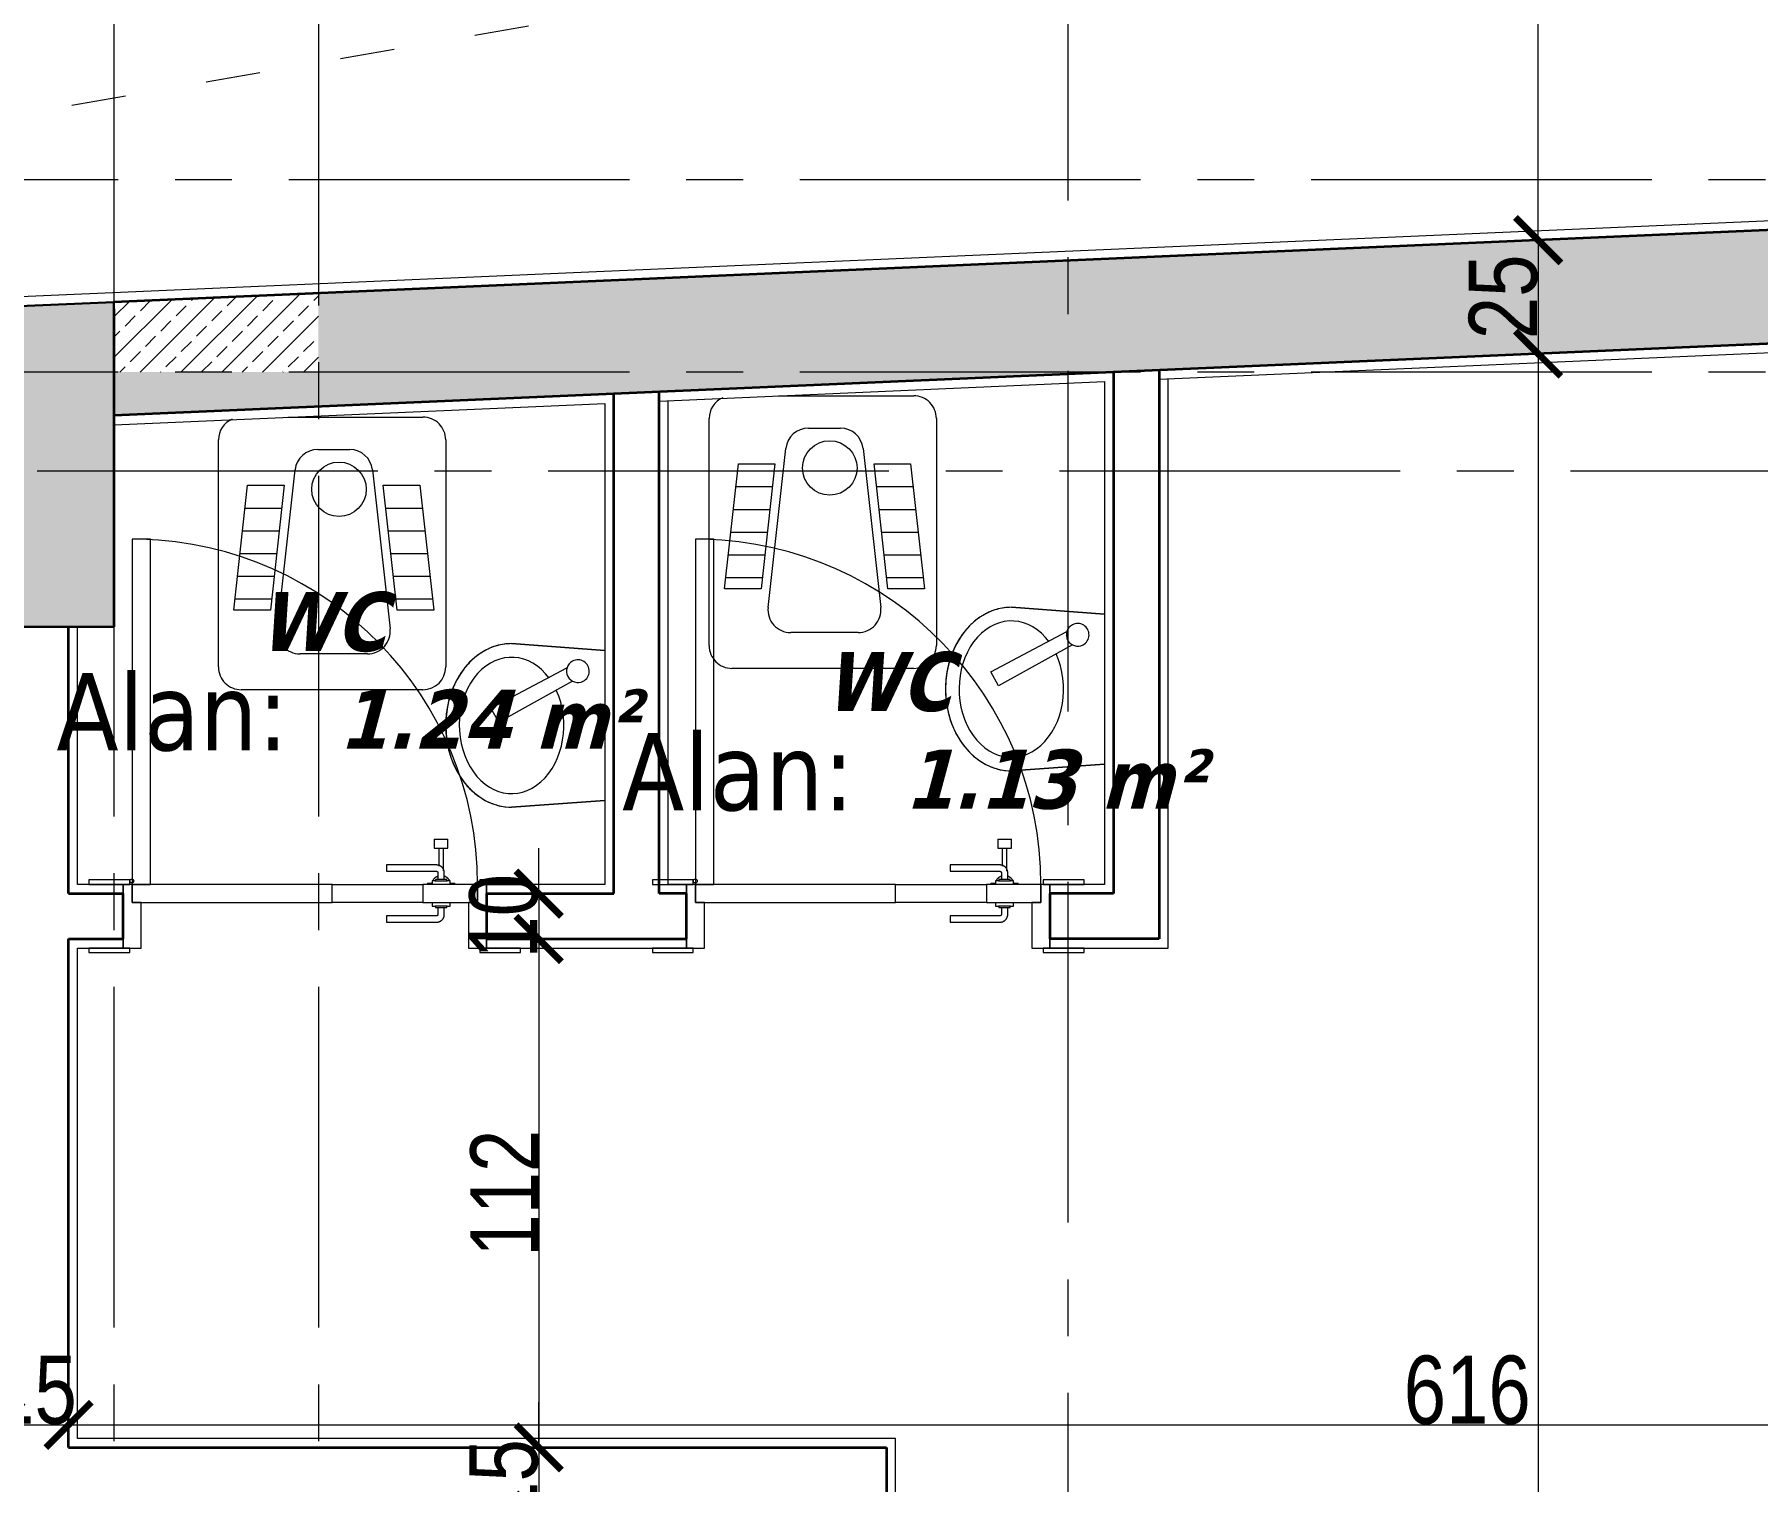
# Model space of a CAD drawing. Header units: millimetres. Extents: x 1373 to 40779, y 1939 to 6439.
# Drawn here: x 7763.7 to 8142.9, y 4669.1 to 4987.6 of the extents above; entities that cross this region are included whole.
import ezdxf

# ---------------------------------------------------------------- set-up
doc = ezdxf.new("R2010")
doc.units = ezdxf.units.MM
for name, pattern in [('ACAD_ISO03W100', [30, 12, -18]), ('IMPORT-CENTER2', [112.5, 75, -12.5, 12.5, -12.5]), ('Sovrapposto', [0.396875, 0.238125, -0.15875])]:
    doc.linetypes.add(name, pattern=pattern)
for name, color, linetype, lineweight in [('A-ANNO-DIMS', 211, 'Continuous', 18), ('A-AREA-IDEN', 2, 'Continuous', 18), ('A-DETL', 6, 'Continuous', 30), ('A-DETL-GENF', 92, 'Continuous', 18), ('A-DOOR', 31, 'Continuous', 18), ('A-DOOR-FRAM', 31, 'Continuous', 18), ('A-WALL', 20, 'Continuous', 9), ('A-WALL-FNSH', 113, 'Continuous', 18), ('ESYA', 3, 'Continuous', 25), ('G-IMPT', 8, 'Continuous', 9), ('I-FURN', 30, 'Continuous', 18), ('OLCUIC', 241, 'Continuous', 20), ('P-SANR-FIXT', 6, 'Continuous', 18), ('S-COLS', 52, 'Continuous', 9), ('S-GRID', 252, 'IMPORT-CENTER2', 5)]:
    doc.layers.add(name, color=color, linetype=linetype, lineweight=lineweight)
doc.styles.add('50', font='arial.ttf', dxfattribs={"width": 0.8})
doc.styles.add('Tahoma', font='tahoma.ttf', dxfattribs={"height": 24.26112})
doc.styles.add('Tahoma_B_I', font='', dxfattribs={"height": 11})
doc.styles.get('Tahoma_B_I').set_extended_font_data('Tahoma', italic=True, bold=True)
doc.dimstyles.new('NERGİS', dxfattribs={"dimtxt": 15, "dimasz": 10, "dimexe": 20, "dimexo": 150, "dimgap": 0, "dimtad": 1, "dimdec": 0, "dimzin": 1, "dimtxsty": '50', "dimblk": 'ARCHTICK', "dimcen": 0, "dimse1": 1, "dimse2": 1, "dimclrd": 56, "dimclrt": 56, "dimazin": 3, "dimtfac": 1, "dimtdec": 0, "dimtix": 1, "dimtmove": 2, "dimatfit": 2, "dimldrblk": 'DOTSMALL', "dimlwd": 0, "dimlwe": -1, "dimarcsym": 0})

# ---------------------------------------------------------------- blocks, each defined once
blk = doc.blocks.new('STB Stütze - rechteckig - 35-70-V1-2_BODRUM KAT')
at = {"layer": 'S-COLS', "lineweight": 35}
blk.add_line((17.5, -35), (17.5, 35), dxfattribs=at)
blk = doc.blocks.new('_MB_KAPI_CAMLI_B - _m_kapı_80_camlı-2073803-2_BODRUM KAT')
at = {"layer": 'A-DOOR'}
for p, q in [((-39, 83), (-43, 83)), ((-43, 83), (-43, 7)), ((-39, 7), (-39, 83)), ((23.5, 17), (23.5, 15)), ((23.5, 17), (25, 17)), ((25, 17), (26.5, 17)), ((26.5, 15), (26.5, 17)), ((23.5, 15), (25, 15)), ((24.5, 15), (24.5, 11.05)), ((25, 15), (26.5, 15)), ((25.5, 10), (25.5, 15)), ((24, 11.3), (13, 11.3)), ((13, 11.3), (13, 9.9)), ((13, 9.9), (24, 9.9)), ((23, 7.8), (23, 7)), ((23.09, 7.8), (23, 7.8)), ((23.67, 7.8), (23, 7.8)), ((23.67, 7.8), (26.33, 7.8)), ((23.78, 8.1), (23.78, 7.8)), ((23.94, 8.1), (23.78, 8.1)), ((26.22, 8.1), (23.78, 8.1)), ((24.3, 9.6), (24.3, 8.1)), ((25.7, 8.1), (25.7, 9.6)), ((26.22, 8.1), (26.06, 8.1)), ((26.22, 7.8), (26.22, 8.1)), ((27, 7.8), (26.33, 7.8)), ((27, 7.8), (26.91, 7.8)), ((27, 7), (27, 7.8)), ((-43, 7), (-39, 7)), ((1, 7), (-43, 7)), ((-43, 7), (-43, 3)), ((1, 3), (1, 7)), ((1, 7), (21, 7)), ((33, 7), (21, 7)), ((21, 7), (21, 3)), ((22, 7.3), (22, 7)), ((22, 7.3), (23.04, 7.3)), ((26.96, 7.3), (28, 7.3)), ((28, 7), (28, 7.3)), ((35, 7), (33, 7)), ((33, 3), (33, 7)), ((-43, 3), (1, 3)), ((21, 3), (1, 3)), ((24, 0.1), (13, 0.1)), ((13, 0.1), (13, -1.3)), ((21, 3), (33, 3)), ((23, 3), (23, 2.2)), ((23, 2.2), (23.67, 2.2)), ((23, 2.2), (23.09, 2.2)), ((26.33, 2.2), (23.67, 2.2)), ((23.78, 2.2), (23.78, 1.9)), ((23.78, 1.9), (26.22, 1.9)), ((23.78, 1.9), (23.94, 1.9)), ((24.3, 1.9), (24.3, 0.4)), ((25.7, 0.4), (25.7, 1.9)), ((26.06, 1.9), (26.22, 1.9)), ((26.22, 1.9), (26.22, 2.2)), ((26.33, 2.2), (27, 2.2)), ((26.91, 2.2), (27, 2.2)), ((27, 2.2), (27, 3)), ((13, -1.3), (24, -1.3))]:
    blk.add_line(p, q, dxfattribs=at)
at = {"layer": 'A-DOOR', "flags": 128}
for points in [[(23.02, 7.3), (23.04, 7.38), (23.05, 7.46), (23.07, 7.53), (23.1, 7.61)], [(23.18, 7.83), (23.22, 7.91), (23.26, 7.98), (23.3, 8.05), (23.34, 8.11), (23.38, 8.18), (23.43, 8.24), (23.48, 8.3), (23.54, 8.36), (23.59, 8.42), (23.65, 8.48), (23.71, 8.53), (23.77, 8.58), (23.84, 8.63), (23.9, 8.67), (23.97, 8.72), (24.04, 8.75), (24.11, 8.79), (24.18, 8.83), (24.19, 8.83)], [(25.7, 9.6), (25.7, 9.67), (25.69, 9.74), (25.69, 9.8), (25.68, 9.87), (25.67, 9.94), (25.65, 10), (25.63, 10.07), (25.61, 10.13), (25.59, 10.2), (25.57, 10.26), (25.54, 10.32), (25.51, 10.39), (25.48, 10.44), (25.44, 10.5), (25.4, 10.56), (25.36, 10.62), (25.32, 10.67), (25.28, 10.72), (25.23, 10.77), (25.18, 10.82), (25.13, 10.87), (25.08, 10.91), (25.03, 10.95), (24.97, 10.99), (24.92, 11.03), (24.86, 11.07), (24.8, 11.1), (24.74, 11.13), (24.68, 11.16), (24.62, 11.18), (24.55, 11.21), (24.49, 11.23), (24.42, 11.25), (24.36, 11.26), (24.29, 11.28), (24.22, 11.29), (24.15, 11.29), (24.09, 11.3), (24.02, 11.3), (24, 11.3)], [(24, 9.9), (24.01, 9.9), (24.02, 9.9), (24.04, 9.9), (24.05, 9.9), (24.06, 9.89), (24.07, 9.89), (24.08, 9.89), (24.09, 9.88), (24.11, 9.88), (24.12, 9.88), (24.13, 9.87), (24.14, 9.87), (24.15, 9.86), (24.16, 9.85), (24.17, 9.85), (24.18, 9.84), (24.19, 9.83), (24.2, 9.83), (24.21, 9.82), (24.22, 9.81), (24.22, 9.8), (24.23, 9.79), (24.24, 9.78), (24.25, 9.77), (24.25, 9.76), (24.26, 9.75), (24.26, 9.74), (24.27, 9.73), (24.28, 9.72), (24.28, 9.71), (24.28, 9.7), (24.29, 9.69), (24.29, 9.67), (24.29, 9.66), (24.3, 9.65), (24.3, 9.64), (24.3, 9.63), (24.3, 9.62), (24.3, 9.6), (24.3, 9.6)], [(24.19, 8.83), (24.21, 8.84), (24.23, 8.85), (24.25, 8.86), (24.27, 8.87), (24.28, 8.88), (24.3, 8.89), (24.32, 8.91)], [(25.68, 8.91), (25.7, 8.9), (25.71, 8.88), (25.73, 8.87), (25.75, 8.86), (25.77, 8.85), (25.79, 8.84), (25.8, 8.83), (25.81, 8.83)], [(25.81, 8.83), (25.88, 8.8), (25.95, 8.76), (26.02, 8.72), (26.09, 8.68), (26.15, 8.63), (26.22, 8.59), (26.28, 8.54), (26.34, 8.48), (26.4, 8.43), (26.46, 8.37), (26.51, 8.31), (26.56, 8.25), (26.61, 8.19), (26.66, 8.12), (26.7, 8.06), (26.74, 7.99), (26.78, 7.92), (26.81, 7.84), (26.85, 7.77)], [(26.92, 7.55), (26.94, 7.47), (26.96, 7.39), (26.98, 7.31), (26.98, 7.3)], [(24, -1.3), (24.07, -1.3), (24.14, -1.29), (24.2, -1.29), (24.27, -1.28), (24.34, -1.27), (24.4, -1.25), (24.47, -1.23), (24.53, -1.21), (24.6, -1.19), (24.66, -1.17), (24.72, -1.14), (24.79, -1.11), (24.84, -1.08), (24.9, -1.04), (24.96, -1), (25.02, -0.96), (25.07, -0.92), (25.12, -0.88), (25.17, -0.83), (25.22, -0.78), (25.27, -0.73), (25.31, -0.68), (25.35, -0.63), (25.39, -0.57), (25.43, -0.52), (25.47, -0.46), (25.5, -0.4), (25.53, -0.34), (25.56, -0.28), (25.58, -0.22), (25.61, -0.15), (25.63, -0.09), (25.65, -0.02), (25.66, 0.04), (25.68, 0.11), (25.69, 0.18), (25.69, 0.25), (25.7, 0.31), (25.7, 0.38), (25.7, 0.4)], [(24.3, 0.4), (24.3, 0.39), (24.3, 0.38), (24.3, 0.36), (24.3, 0.35), (24.29, 0.34), (24.29, 0.33), (24.29, 0.32), (24.28, 0.31), (24.28, 0.29), (24.28, 0.28), (24.27, 0.27), (24.27, 0.26), (24.26, 0.25), (24.25, 0.24), (24.25, 0.23), (24.24, 0.22), (24.23, 0.21), (24.23, 0.2), (24.22, 0.19), (24.21, 0.18), (24.2, 0.18), (24.19, 0.17), (24.18, 0.16), (24.17, 0.15), (24.16, 0.15), (24.15, 0.14), (24.14, 0.14), (24.13, 0.13), (24.12, 0.12), (24.11, 0.12), (24.1, 0.12), (24.09, 0.11), (24.07, 0.11), (24.06, 0.11), (24.05, 0.1), (24.04, 0.1), (24.03, 0.1), (24.02, 0.1), (24, 0.1), (24, 0.1)]]:
    blk.add_lwpolyline(points, dxfattribs=at)
at = {"layer": 'A-DOOR'}
blk.add_circle((-43.06, 7.77), 0.42, dxfattribs=at)
blk.add_arc((-43, 7), 76.02, 0, 88.5487, dxfattribs=at)
at = {"layer": 'A-DOOR-FRAM'}
for p, q in [((-43.5, 8), (-52.5, 8)), ((-52.5, 8), (-52.5, 7)), ((-43.5, 7), (-43.5, 8)), ((42.5, 8), (33.5, 8)), ((33.5, 8), (33.5, 7)), ((42.5, 7), (42.5, 8)), ((-52.5, 7), (-43.5, 7)), ((-43, 7), (-45, 7)), ((-45, 7), (-45, -7)), ((-43, 3), (-43, 7)), ((35, 7), (33, 7)), ((33, 7), (33, 3)), ((33.5, 7), (42.5, 7)), ((35, -7), (35, 7)), ((-41, 3), (-43, 3)), ((-41, -7), (-41, 3)), ((33, 3), (31, 3)), ((31, 3), (31, -7)), ((-43.5, -7), (-52.5, -7)), ((-52.5, -7), (-52.5, -8)), ((-45, -7), (-41, -7)), ((-43.5, -8), (-43.5, -7)), ((31, -7), (35, -7)), ((42.5, -7), (33.5, -7)), ((33.5, -7), (33.5, -8)), ((42.5, -8), (42.5, -7)), ((-52.5, -8), (-43.5, -8)), ((33.5, -8), (42.5, -8))]:
    blk.add_line(p, q, dxfattribs=at)
blk = doc.blocks.new('2D WC _3_ - new block_dxf-1673699-2_BODRUM KAT')
at = {"layer": 'G-IMPT'}
for p, q in [((5, 50), (55, 50)), ((30, 37.93), (30, 45.98)), ((35, 38.49), (35, 46.54)), ((40, 39.04), (40, 47.09)), ((0, 15.27), (0, 45)), ((20, 36.82), (20, 44.87)), ((25, 37.38), (25, 45.43)), ((60, 45), (60, 5)), ((11.58, 33.87), (46.58, 37.76)), ((46.58, 12.97), (11.58, 16.86)), ((20, 5.86), (20, 13.91)), ((25, 5.31), (25, 13.36)), ((30, 4.75), (30, 12.8)), ((35, 4.2), (35, 12.25)), ((40, 3.64), (40, 11.69)), ((55, 0), (5, 0))]:
    blk.add_line(p, q, dxfattribs=at)
at = {"layer": 'G-IMPT', "flags": 128}
blk.add_lwpolyline([(42.5, 47.37), (42.5, 39.32), (15, 36.27), (15, 44.32)], close=True, dxfattribs=at)
for points in [[(52.13, 32.79), (52.13, 26.47), (52.13, 17.94)], [(7.13, 21.83), (7.13, 26.47), (7.13, 28.9)], [(15, 14.47), (42.5, 11.41), (42.5, 3.36), (15, 6.42), (15, 14.47)]]:
    blk.add_lwpolyline(points, dxfattribs=at)
at = {"layer": 'G-IMPT'}
blk.add_circle((15.88, 26.53), 6, dxfattribs=at)
for centre, start, end in [((5, 45), 90.0001, 180.0001), ((55, 45), 0.0001, 90.0001), ((47.13, 32.79), 0.0001, 96.3403), ((12.13, 28.9), 96.3403, 180.0001), ((12.13, 21.83), 180.0001, 263.6599), ((47.13, 17.94), 263.6599, 0.0001), ((55, 5), 270.0001, 0.0001), ((5, 5), 203.8968, 270.0001)]:
    blk.add_arc(centre, 5, start, end, dxfattribs=at)
blk = doc.blocks.new('2D WC _3_ - Standard-268400-2_BODRUM KAT')
blk.add_blockref('2D WC _3_ - new block_dxf-1673699-2_BODRUM KAT', (0.42, -25))
blk = doc.blocks.new('Basin - Small - Basin - Small-268404-2_BODRUM KAT')
at = {"layer": 'P-SANR-FIXT'}
for p, q in [((0.71, 23.33), (3.77, 25.03)), ((9.73, 7.06), (0.71, 23.33)), ((3.77, 25.03), (12.68, 8.3)), ((-18, 20.5), (-16.5, 0)), ((-16.5, 0), (-18, 20.5)), ((16.5, 0), (18, 20.5)), ((18, 20.5), (16.5, 0))]:
    blk.add_line(p, q, dxfattribs=at)
for start, end in [(28, 208), (208, 28)]:
    blk.add_arc((11.95, 5.9), 2.5, start, end, dxfattribs=at)
for major_axis, ratio, start_param, end_param in [((-18, 0), 0.805556, 3.141593, 6.283185), ((15, 0), 0.766667, 5.476019, 11.537553)]:
    blk.add_ellipse((0, 20.5), major_axis=major_axis, ratio=ratio, start_param=start_param, end_param=end_param, dxfattribs=at)
blk.add_open_spline([(18, 20.5), (18, 21.05), (17.92, 22.14), (17.59, 23.73), (17.12, 25.04), (16.64, 26.06), (16.23, 26.79), (15.76, 27.51), (15.25, 28.22), (14.68, 28.9), (14.08, 29.55), (13.43, 30.16), (12.73, 30.76), (12, 31.32), (11.23, 31.84), (10.43, 32.33), (9.58, 32.78), (8.71, 33.2), (7.81, 33.57), (6.9, 33.9), (5.95, 34.19), (4.98, 34.44), (4.01, 34.64), (3.02, 34.8), (2.02, 34.92), (1.01, 34.98), (0, 35.01), (-1.01, 34.98), (-2.02, 34.92), (-3.02, 34.8), (-4.17, 34.62), (-5.47, 34.33), (-6.9, 33.91), (-8.27, 33.4), (-9.59, 32.79), (-10.84, 32.1), (-12, 31.33), (-13.1, 30.47), (-14.09, 29.55), (-14.98, 28.57), (-15.78, 27.52), (-16.45, 26.43), (-17.01, 25.29), (-17.45, 24.12), (-17.87, 22.55), (-18, 21.33), (-18, 20.5)], degree=3, knots=[0, 0, 0, 0, 0.035714, 0.071429, 0.107143, 0.125, 0.142857, 0.160714, 0.178571, 0.196429, 0.214286, 0.232143, 0.25, 0.267857, 0.285714, 0.303571, 0.321429, 0.339286, 0.357143, 0.375, 0.392857, 0.410714, 0.428571, 0.446429, 0.464286, 0.482143, 0.5, 0.517857, 0.535714, 0.553571, 0.571429, 0.598214, 0.625, 0.651786, 0.678571, 0.705357, 0.732143, 0.758929, 0.785714, 0.8125, 0.839286, 0.866071, 0.892857, 0.919643, 0.946429, 1, 1, 1, 1], dxfattribs=at)
blk = doc.blocks.new('_MB_TASLAK_MAHALL_ETİKETİ_50_ÖL1 - _MB_1_100 ODA ETİKETİ 2-1849262-2_BODRUM KAT')
at = {"layer": 'A-AREA-IDEN', "insert": (-0.1168, 0.0189), "char_height": 0.17, "width": 0.633333, "attachment_point": 1, "style": 'Tahoma'}
blk.add_mtext('Alan:', dxfattribs=at)
blk = doc.blocks.new('_ArchTick')
at = {"color": 0, "linetype": 'ByBlock', "const_width": 0.15}
blk.add_lwpolyline([(-0.5, -0.5), (0.5, 0.5)], dxfattribs=at)
blk = doc.blocks.new('*D16975')
at = {"layer": 'Defpoints', "color": 0, "transparency": 16777216}
for p in [(7894.68, 4798.5), (7874.68, 4788.5), (7894.68, 4788.5)]:
    blk.add_point(p, dxfattribs=at)
at = {"layer": 'OLCUIC', "color": 56, "lineweight": 0, "transparency": 16777216}
for p, q in [((7874.68, 4798.5), (7874.68, 4808.5)), ((7874.68, 4798.5), (7874.68, 4788.5)), ((7874.68, 4788.5), (7874.68, 4778.5))]:
    blk.add_line(p, q, dxfattribs=at)
at = {"layer": 'OLCUIC', "color": 56, "lineweight": 0, "transparency": 16777216, "xscale": 10, "yscale": 10, "zscale": 10}
for p, rotation in [((7874.68, 4798.5), 270), ((7874.68, 4788.5), 90)]:
    blk.add_blockref('_ArchTick', p, dxfattribs=dict(at, rotation=rotation))
at = {"layer": 'OLCUIC', "color": 56, "transparency": 16777216, "insert": (7867.02, 4793.5), "char_height": 15, "width": 0.7968, "attachment_point": 5, "rotation": 90, "style": '50'}
blk.add_mtext('10', dxfattribs=at)
blk = doc.blocks.new('_DotSmall')
at = {"layer": 'ESYA', "color": 0, "const_width": 0.5}
blk.add_lwpolyline([(-0.0625, 0, 1), (0.0625, 0, 1)], format="xyb", close=True, dxfattribs=at)
blk = doc.blocks.new('*D16976')
at = {"layer": 'Defpoints', "color": 0, "transparency": 16777216}
for p in [(7894.68, 4788.5), (7874.68, 4676.56), (7894.68, 4676.56)]:
    blk.add_point(p, dxfattribs=at)
at = {"layer": 'OLCUIC', "color": 56, "lineweight": 0, "transparency": 16777216}
blk.add_line((7874.68, 4788.5), (7874.68, 4676.56), dxfattribs=at)
at = {"layer": 'OLCUIC', "color": 56, "lineweight": 0, "transparency": 16777216, "xscale": 10, "yscale": 10, "zscale": 10}
for p, rotation in [((7874.68, 4788.5), 90), ((7874.68, 4676.56), 270)]:
    blk.add_blockref('_ArchTick', p, dxfattribs=dict(at, rotation=rotation))
at = {"layer": 'OLCUIC', "color": 56, "transparency": 16777216, "insert": (7867.14, 4732.53), "char_height": 15, "width": 1.1952, "attachment_point": 5, "rotation": 90, "style": '50'}
blk.add_mtext('112', dxfattribs=at)
blk = doc.blocks.new('*D16977')
at = {"layer": 'Defpoints', "color": 0, "transparency": 16777216}
for p in [(7894.68, 4676.56), (7874.68, 4661.56), (7894.68, 4661.56)]:
    blk.add_point(p, dxfattribs=at)
at = {"layer": 'OLCUIC', "color": 56, "lineweight": 0, "transparency": 16777216}
for p, q in [((7874.68, 4676.56), (7874.68, 4686.56)), ((7874.68, 4676.56), (7874.68, 4661.56)), ((7874.68, 4661.56), (7874.68, 4651.56))]:
    blk.add_line(p, q, dxfattribs=at)
at = {"layer": 'OLCUIC', "color": 56, "lineweight": 0, "transparency": 16777216, "xscale": 10, "yscale": 10, "zscale": 10}
for p, rotation in [((7874.68, 4676.56), 270), ((7874.68, 4661.56), 90)]:
    blk.add_blockref('_ArchTick', p, dxfattribs=dict(at, rotation=rotation))
at = {"layer": 'OLCUIC', "color": 56, "transparency": 16777216, "insert": (7867.02, 4669.06), "char_height": 15, "width": 0.7968, "attachment_point": 5, "rotation": 90, "style": '50'}
blk.add_mtext('15', dxfattribs=at)
blk = doc.blocks.new('*D17008')
at = {"layer": 'Defpoints', "color": 0, "transparency": 16777216}
for p in [(7756.21, 4701.52), (7771.21, 4701.52), (7771.21, 4681.52)]:
    blk.add_point(p, dxfattribs=at)
at = {"layer": 'OLCUIC', "color": 56, "lineweight": 0, "transparency": 16777216}
for p, q in [((7756.21, 4681.52), (7746.21, 4681.52)), ((7756.21, 4681.52), (7771.21, 4681.52)), ((7771.21, 4681.52), (7781.21, 4681.52))]:
    blk.add_line(p, q, dxfattribs=at)
at = {"layer": 'OLCUIC', "color": 56, "lineweight": 0, "transparency": 16777216, "xscale": 10, "yscale": 10, "zscale": 10}
blk.add_blockref('_ArchTick', (7756.21, 4681.52), dxfattribs=at)
at = {"layer": 'OLCUIC', "color": 56, "lineweight": 0, "transparency": 16777216, "xscale": 10, "yscale": 10, "zscale": 10, "rotation": 180}
blk.add_blockref('_ArchTick', (7771.21, 4681.52), dxfattribs=at)
at = {"layer": 'OLCUIC', "color": 56, "transparency": 16777216, "insert": (7763.71, 4689.18), "char_height": 15, "width": 0.7968, "attachment_point": 5, "style": '50'}
blk.add_mtext('15', dxfattribs=at)
blk = doc.blocks.new('*D18096')
at = {"layer": 'Defpoints', "color": 0, "transparency": 16777216}
for p in [(8094.66, 4942.37), (8094.66, 4917.35), (8094.66, 4917.35)]:
    blk.add_point(p, dxfattribs=at)
at = {"layer": 'OLCUIC', "color": 56, "lineweight": 0, "transparency": 16777216}
blk.add_line((8094.66, 4942.37), (8094.66, 4917.35), dxfattribs=at)
at = {"layer": 'OLCUIC', "color": 56, "lineweight": 0, "transparency": 16777216, "xscale": 10, "yscale": 10, "zscale": 10}
for p, rotation in [((8094.66, 4942.37), 90), ((8094.66, 4917.35), 270)]:
    blk.add_blockref('_ArchTick', p, dxfattribs=dict(at, rotation=rotation))
at = {"layer": 'OLCUIC', "color": 56, "transparency": 16777216, "insert": (8087, 4929.86), "char_height": 15, "attachment_point": 5, "rotation": 90, "style": '50'}
blk.add_mtext('25', dxfattribs=at)
blk = doc.blocks.new('*D18097')
at = {"layer": 'Defpoints', "color": 0, "transparency": 16777216}
for p in [(8094.66, 4917.35), (8094.66, 3400.28), (8094.66, 3400.28)]:
    blk.add_point(p, dxfattribs=at)
at = {"layer": 'OLCUIC', "color": 56, "lineweight": 0, "transparency": 16777216}
blk.add_line((8094.66, 4917.35), (8094.66, 3400.28), dxfattribs=at)
at = {"layer": 'OLCUIC', "color": 56, "lineweight": 0, "transparency": 16777216, "xscale": 10, "yscale": 10, "zscale": 10}
for p, rotation in [((8094.66, 4917.35), 90), ((8094.66, 3400.28), 270)]:
    blk.add_blockref('_ArchTick', p, dxfattribs=dict(at, rotation=rotation))
at = {"layer": 'OLCUIC', "color": 56, "transparency": 16777216, "insert": (8087, 4158.82), "char_height": 15, "attachment_point": 5, "rotation": 90, "style": '50'}
blk.add_mtext('1517', dxfattribs=at)
blk = doc.blocks.new('*D18099')
at = {"layer": 'Defpoints', "color": 0, "transparency": 16777216}
for p in [(8094.66, 5217.64), (8094.66, 5217.64), (8094.66, 4942.37)]:
    blk.add_point(p, dxfattribs=at)
at = {"layer": 'OLCUIC', "color": 56, "lineweight": 0, "transparency": 16777216}
blk.add_line((8094.66, 4942.37), (8094.66, 5217.64), dxfattribs=at)
at = {"layer": 'OLCUIC', "color": 56, "lineweight": 0, "transparency": 16777216, "xscale": 10, "yscale": 10, "zscale": 10}
for p, rotation in [((8094.66, 5217.64), 90), ((8094.66, 4942.37), 270)]:
    blk.add_blockref('_ArchTick', p, dxfattribs=dict(at, rotation=rotation))
at = {"layer": 'OLCUIC', "color": 56, "transparency": 16777216, "insert": (8087, 5080.01), "char_height": 15, "attachment_point": 5, "rotation": 90, "style": '50'}
blk.add_mtext('275', dxfattribs=at)
blk = doc.blocks.new('*D18136')
at = {"layer": 'Defpoints', "color": 0, "transparency": 16777216}
for p in [(7771.21, 4681.52), (8386.87, 4681.52), (8386.87, 4681.52)]:
    blk.add_point(p, dxfattribs=at)
at = {"layer": 'OLCUIC', "color": 56, "lineweight": 0, "transparency": 16777216}
blk.add_line((7771.21, 4681.52), (8386.87, 4681.52), dxfattribs=at)
at = {"layer": 'OLCUIC', "color": 56, "lineweight": 0, "transparency": 16777216, "xscale": 10, "yscale": 10, "zscale": 10, "rotation": 180}
blk.add_blockref('_ArchTick', (7771.21, 4681.52), dxfattribs=at)
at = {"layer": 'OLCUIC', "color": 56, "lineweight": 0, "transparency": 16777216, "xscale": 10, "yscale": 10, "zscale": 10}
blk.add_blockref('_ArchTick', (8386.87, 4681.52), dxfattribs=at)
at = {"layer": 'OLCUIC', "color": 56, "transparency": 16777216, "insert": (8079.04, 4689.18), "char_height": 15, "attachment_point": 5, "style": '50'}
blk.add_mtext('616', dxfattribs=at)

msp = doc.modelspace()

# ---------------------------------------------------------------- hatches: boundary and pattern name
at = {"layer": 'A-DETL-GENF'}
h = msp.add_hatch(dxfattribs=at)
h.set_pattern_fill('FP_21', color=153, style=0, pattern_type=2)
h.set_pattern_definition([(45, (7356.856, 4456.518), (-17.9605, 17.9605), []), (45, (7374.816, 4456.518), (-17.9605, 17.9605), [12.7, -12.7])])
h.paths.add_polyline_path([(6866.21, 3375.28), (6901.21, 3375.28), (6901.21, 3445.28), (6866.21, 3445.28)])
h.paths.add_polyline_path([(8469.19, 3375.28), (8469.19, 3410.28), (8399.19, 3410.28), (8399.19, 3375.28), (8410.43, 3375.28)])
h.paths.add_polyline_path([(6421.49, 3375.28), (6421.49, 3410.28), (6351.49, 3410.28), (6351.49, 3375.28)])
h.paths.add_polyline_path([(7421.21, 3375.28), (7421.21, 3445.28), (7386.21, 3445.28), (7386.21, 3375.28)])
h.paths.add_polyline_path([(7991.21, 3375.28), (7991.21, 3445.28), (7956.21, 3445.28), (7956.21, 3375.28)])
h.paths.add_polyline_path([(8448.76, 3841.56), (8447.23, 3876.56), (8377.23, 3876.56), (8377.23, 3841.56), (8410.43, 3841.56)])
h.paths.add_polyline_path([(7991.21, 3841.56), (7991.21, 3951.56), (7801.21, 3951.56), (7801.21, 3926.56), (7966.21, 3926.56), (7966.21, 3841.56)])
h.paths.add_polyline_path([(6896.21, 3841.56), (6896.21, 3951.56), (6866.21, 3951.56), (6866.21, 3841.56)])
h.paths.add_polyline_path([(6421.49, 3841.56), (6421.49, 3876.56), (6351.49, 3876.56), (6351.49, 3841.56)])
h.paths.add_polyline_path([(7561.21, 3926.56), (7561.21, 4216.56), (7536.21, 4216.56), (7536.21, 3926.56)])
h.paths.add_polyline_path([(7379.91, 3926.56), (7411.21, 3926.56), (7411.21, 3951.56), (7346.21, 3951.56), (7346.21, 4216.56), (7321.21, 4216.56), (7321.21, 3926.56)])
h.paths.add_polyline_path([(8354.24, 4366.56), (8425.77, 4366.56), (8424.24, 4401.56), (8354.24, 4401.56)])
h.paths.add_polyline_path([(7826.21, 4366.56), (7826.21, 4401.56), (7756.21, 4401.56), (7756.21, 4366.56), (7766.36, 4366.56)])
h.paths.add_polyline_path([(7379.91, 4366.56), (7426.21, 4366.56), (7426.21, 4401.56), (7321.21, 4401.56), (7321.21, 4366.56)])
h.paths.add_polyline_path([(6864.66, 4366.56), (6913.21, 4366.56), (6913.21, 4391.56), (6763.21, 4391.56), (6763.21, 4366.56)])
h.paths.add_polyline_path([(6351.49, 4366.56), (6421.49, 4366.56), (6421.49, 4401.56), (6351.49, 4401.56)])
h.paths.add_polyline_path([(6351.49, 4821.52), (6386.49, 4821.52), (6386.49, 4891.52), (6351.49, 4891.52)])
h.paths.add_polyline_path([(6798.21, 4829.38), (6798.21, 4900.05), (6763.21, 4899.38), (6763.21, 4829.38)])
h.paths.add_polyline_path([(7391.27, 4841.77), (7426.27, 4841.77), (7426.27, 4913.29), (7391.27, 4911.77)])
h.paths.add_polyline_path([(7766.36, 4857.21), (7781.21, 4857.21), (7781.21, 4928.73), (7746.27, 4927.21), (7746.27, 4857.21)])
h.paths.add_polyline_path([(8364.97, 4884.14), (8399.97, 4884.14), (8399.97, 4955.66), (8364.97, 4954.14)])
h = msp.add_hatch(dxfattribs=at)
h.set_pattern_fill('ANSI33', color=153, style=0)
h.paths.add_polyline_path([(8364.97, 4954.14), (7991.21, 4937.87), (7991.21, 4913.29), (8001.23, 4913.29), (8364.97, 4929.11)])
h.paths.add_polyline_path([(7991.21, 4937.87), (7826.21, 4930.69), (7826.21, 4913.29), (7991.21, 4913.29)])
h.paths.add_polyline_path([(7991.21, 4912.85), (7991.21, 4913.29), (7826.21, 4913.29), (7826.21, 4905.67), (7891.21, 4908.5)])
h.paths.add_polyline_path([(7826.21, 4913.29), (7781.27, 4913.29), (7781.27, 4903.71), (7826.21, 4905.67)])
h.paths.add_polyline_path([(8102.59, 4916.88), (8102.59, 4943.03), (8071.68, 4943.03), (8071.68, 4916.88)], flags=25)
h = msp.add_hatch(dxfattribs=at)
h.set_pattern_fill('ANSI33', color=153, style=0)
h.paths.add_polyline_path([(8448.45, 3841.56), (8423.43, 3841.56), (8442.19, 3410.28), (8467.22, 3410.28)])
h.paths.add_polyline_path([(8425.6, 4366.56), (8400.58, 4366.56), (8421.9, 3876.56), (8446.93, 3876.56)])
h.paths.add_polyline_path([(8399.97, 4955.66), (8399.97, 4955.66), (8399.97, 4884.14), (8378.05, 4884.14), (8399.06, 4401.56), (8424.08, 4401.56)])
h.paths.add_polyline_path([(8404.71, 4253.37), (8430.86, 4253.37), (8430.86, 4284.28), (8404.71, 4284.28)], flags=25)
h.paths.add_polyline_path([(8386.4, 4673.59), (8412.55, 4673.59), (8412.55, 4704.5), (8386.4, 4704.5)], flags=25)
h.paths.add_polyline_path([(7882.61, 4779.91), (7882.61, 4806.06), (7851.7, 4806.06), (7851.7, 4779.91)], flags=9)
h.paths.add_polyline_path([(8102.59, 4916.88), (8102.59, 4943.03), (8071.68, 4943.03), (8071.68, 4916.88)], flags=9)
h.paths.add_polyline_path([(7888.67, 4807.76), (7950.22, 4807.76), (7950.22, 4844.49), (7888.67, 4844.49)], flags=9)
h.paths.add_polyline_path([(7950.18, 4810.24), (8030.69, 4810.24), (8030.69, 4838.32), (7950.18, 4838.32)], flags=9)
h.paths.add_polyline_path([(7825.67, 4823.43), (7906.18, 4823.43), (7906.18, 4851.51), (7825.67, 4851.51)], flags=9)
h = msp.add_hatch(dxfattribs=at)
h.set_pattern_fill('ANSI33', color=153, style=0)
h.paths.add_polyline_path([(7826.21, 4930.69), (7781.21, 4928.73), (7781.21, 4913.29), (7826.21, 4913.29)])

# ---------------------------------------------------------------- linework, layer by layer
at = {"layer": 'A-ANNO-DIMS', "color": 152, "linetype": 'ACAD_ISO03W100', "true_color": 0x2776bb}
msp.add_lwpolyline([(7426.27, 5185.83), (8699.97, 5133.64), (7426.27, 4911.77)], dxfattribs=at)
at = {"layer": 'A-DETL'}
for p, q in [((7781.21, 4928.73), (7746.27, 4927.21)), ((7781.21, 4857.21), (7781.21, 4928.73)), ((7746.27, 4857.21), (7781.21, 4857.21))]:
    msp.add_line(p, q, dxfattribs=at)
at = {"layer": 'A-WALL', "lineweight": 35}
for p, q in [((8364.97, 4954.14), (7781.21, 4928.73)), ((8364.97, 4929.11), (8001.23, 4913.29)), ((8001.21, 4913.28), (7891.21, 4908.5)), ((8001.21, 4913.28), (8001.21, 4798.5)), ((8011.21, 4913.72), (8011.21, 4788.5)), ((7891.21, 4908.5), (7781.27, 4903.71)), ((7891.21, 4798.5), (7891.21, 4908.5)), ((7901.21, 4798.5), (7901.21, 4908.93)), ((7771.21, 4798.5), (7771.21, 4857.21)), ((7771.21, 4798.5), (7783.21, 4798.5)), ((7783.21, 4788.5), (7783.21, 4798.5)), ((7863.21, 4798.5), (7863.21, 4788.5)), ((7863.21, 4798.5), (7891.21, 4798.5)), ((7907.21, 4798.5), (7901.21, 4798.5)), ((7907.21, 4788.5), (7907.21, 4798.5)), ((7987.21, 4798.5), (7987.21, 4788.5)), ((8001.21, 4798.5), (7987.21, 4798.5)), ((7771.21, 4676.56), (7771.21, 4788.5)), ((7771.21, 4788.5), (7783.21, 4788.5)), ((7863.21, 4788.5), (7907.21, 4788.5)), ((8011.21, 4788.5), (7987.21, 4788.5)), ((7771.21, 4676.56), (7951.21, 4676.56)), ((7951.21, 4676.56), (7951.21, 4229.56))]:
    msp.add_line(p, q, dxfattribs=at)
at = {"layer": 'A-WALL-FNSH', "color": 7, "lineweight": 9}
for p, q in [((8401.88, 4957.75), (7428.27, 4915.38)), ((8011.21, 4911.72), (8364.97, 4927.11)), ((7901.21, 4906.93), (7999.21, 4911.2)), ((7999.21, 4911.2), (7999.21, 4800.5)), ((8013.21, 4786.5), (8013.21, 4911.8)), ((7781.27, 4901.71), (7889.21, 4906.41)), ((7889.21, 4906.41), (7889.21, 4800.5)), ((7903.21, 4800.5), (7903.21, 4907.02)), ((7773.21, 4800.5), (7773.21, 4857.21)), ((7783.21, 4800.5), (7773.21, 4800.5)), ((7783.21, 4798.5), (7783.21, 4800.5)), ((7889.21, 4800.5), (7863.21, 4800.5)), ((7863.21, 4800.5), (7863.21, 4798.5)), ((7907.21, 4800.5), (7903.21, 4800.5)), ((7907.21, 4798.5), (7907.21, 4800.5)), ((7999.21, 4800.5), (7987.21, 4800.5)), ((7987.21, 4800.5), (7987.21, 4798.5)), ((7773.21, 4678.56), (7773.21, 4786.5)), ((7773.21, 4786.5), (7783.21, 4786.5)), ((7783.21, 4786.5), (7783.21, 4788.5)), ((7863.21, 4788.5), (7863.21, 4786.5)), ((7863.21, 4786.5), (7907.21, 4786.5)), ((7907.21, 4786.5), (7907.21, 4788.5)), ((7987.21, 4788.5), (7987.21, 4786.5)), ((7987.21, 4786.5), (8013.21, 4786.5)), ((7953.21, 4678.56), (7773.21, 4678.56)), ((7953.21, 4226.56), (7953.21, 4678.56))]:
    msp.add_line(p, q, dxfattribs=at)
at = {"layer": 'S-GRID', "lineweight": 18}
for p, q in [((7781.21, 5565.46), (7781.21, 2926.07)), ((7826.21, 5565.46), (7826.21, 2926.07)), ((7991.21, 2926.07), (7991.21, 5565.46)), ((8907.16, 4955.66), (5685.48, 4955.66)), ((8907.16, 4913.29), (5685.48, 4913.29)), ((8851.77, 4891.52), (5733.44, 4891.52))]:
    msp.add_line(p, q, dxfattribs=at)
at = {"layer": 'S-GRID', "linetype": 'Sovrapposto', "lineweight": 18}
msp.add_lwpolyline([(5751.79, 4879.37), (6351.49, 4891.52), (7426.27, 4913.29), (8399.97, 4955.66), (8842.65, 4974.92)], dxfattribs=at)

# ---------------------------------------------------------------- block references
at = {"layer": 'A-AREA-IDEN', "xscale": 99.99999999999993, "yscale": 99.99999999999993, "zscale": 99.99999999999993}
for p in [(7780.2, 4845.14), (7904.71, 4831.95)]:
    msp.add_blockref('_MB_TASLAK_MAHALL_ETİKETİ_50_ÖL1 - _MB_1_100 ODA ETİKETİ 2-1849262-2_BODRUM KAT', p, dxfattribs=at)
at = {"layer": 'A-DOOR'}
for p in [(7828.21, 4793.5), (7952.21, 4793.5)]:
    msp.add_blockref('_MB_KAPI_CAMLI_B - _m_kapı_80_camlı-2073803-2_BODRUM KAT', p, dxfattribs=at)
at = {"layer": 'I-FURN', "rotation": 269.9999999999998}
for p in [(7937.21, 4908.5), (7829.21, 4903.8)]:
    msp.add_blockref('2D WC _3_ - Standard-268400-2_BODRUM KAT', p, dxfattribs=at)
at = {"layer": 'P-SANR-FIXT', "rotation": 89.99999999999955}
for p in [(7999.21, 4843.52), (7889.21, 4835.52)]:
    msp.add_blockref('Basin - Small - Basin - Small-268404-2_BODRUM KAT', p, dxfattribs=at)
at = {"layer": 'S-COLS'}
msp.add_blockref('STB Stütze - rechteckig - 35-70-V1-2_BODRUM KAT', (7763.77, 4892.21), dxfattribs=at)

# ---------------------------------------------------------------- texts
at = {"layer": 'A-AREA-IDEN', "char_height": 13, "attachment_point": 1, "style": 'Tahoma_B_I'}
for s, insert, width in [('WC', (7812.9, 4864.88), 36.8776), ('WC', (7937.41, 4851.69), 36.8776), ('1.24 m²', (7830.62, 4843.37), 86.5822), ('1.13 m²', (7955.14, 4830.19), 86.5822)]:
    msp.add_mtext(s, dxfattribs=dict(at, insert=insert, width=width))

# ---------------------------------------------------------------- dimensions: what is measured, and where the dimension line sits
at = {"layer": 'OLCUIC'}
for base, p1, p2, picture, middle in [((8094.66, 5217.64), (8094.66, 4942.37), (8094.66, 5217.64), '*D18099', (8087, 5080.01)), ((8094.66, 4917.35), (8094.66, 4942.37), (8094.66, 4917.35), '*D18096', (8087, 4929.86)), ((8094.66, 3400.28), (8094.66, 4917.35), (8094.66, 3400.28), '*D18097', (8087, 4158.82)), ((7874.68, 4788.5), (7894.68, 4798.5), (7894.68, 4788.5), '*D16975', (7867.02, 4793.5)), ((7874.68, 4676.56), (7894.68, 4788.5), (7894.68, 4676.56), '*D16976', (7867.14, 4732.53)), ((7874.68, 4661.56), (7894.68, 4676.56), (7894.68, 4661.56), '*D16977', (7867.02, 4669.06))]:
    dim = msp.add_linear_dim(base=base, p1=p1, p2=p2, angle=90, dimstyle='NERGİS', dxfattribs=at)
    dim.commit()
    dim.dimension.update_dxf_attribs({"geometry": picture, "text_midpoint": middle})
for base, p1, p2, picture, middle in [((7771.21, 4681.52), (7756.21, 4701.52), (7771.21, 4701.52), '*D17008', (7763.71, 4689.18)), ((8386.87, 4681.52), (7771.21, 4681.52), (8386.87, 4681.52), '*D18136', (8079.04, 4689.18))]:
    dim = msp.add_linear_dim(base=base, p1=p1, p2=p2, dimstyle='NERGİS', dxfattribs=at)
    dim.commit()
    dim.dimension.update_dxf_attribs({"geometry": picture, "text_midpoint": middle})

doc.saveas('drawing.dxf')
